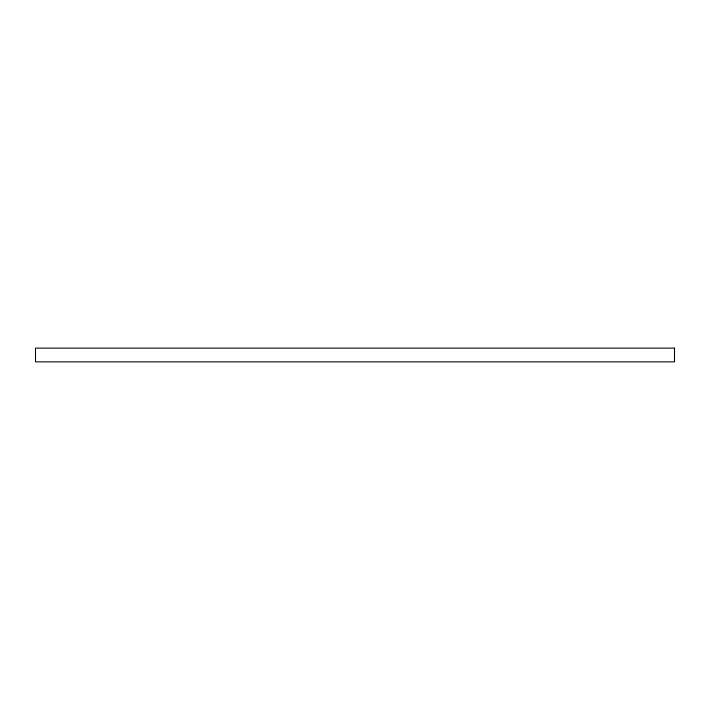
<?xml version="1.0" encoding="UTF-8"?>
<svg xmlns="http://www.w3.org/2000/svg" width="710" height="710" viewBox="0 0 710 710"><rect width="100%" height="100%" fill="white"/><g stroke="black" fill="none" stroke-linecap="round" stroke-linejoin="round"><path stroke-width="1.06" d="M674.5 348.131L35.5 348.131L35.5 361.869L674.5 361.869L674.5 348.131"/></g></svg>
